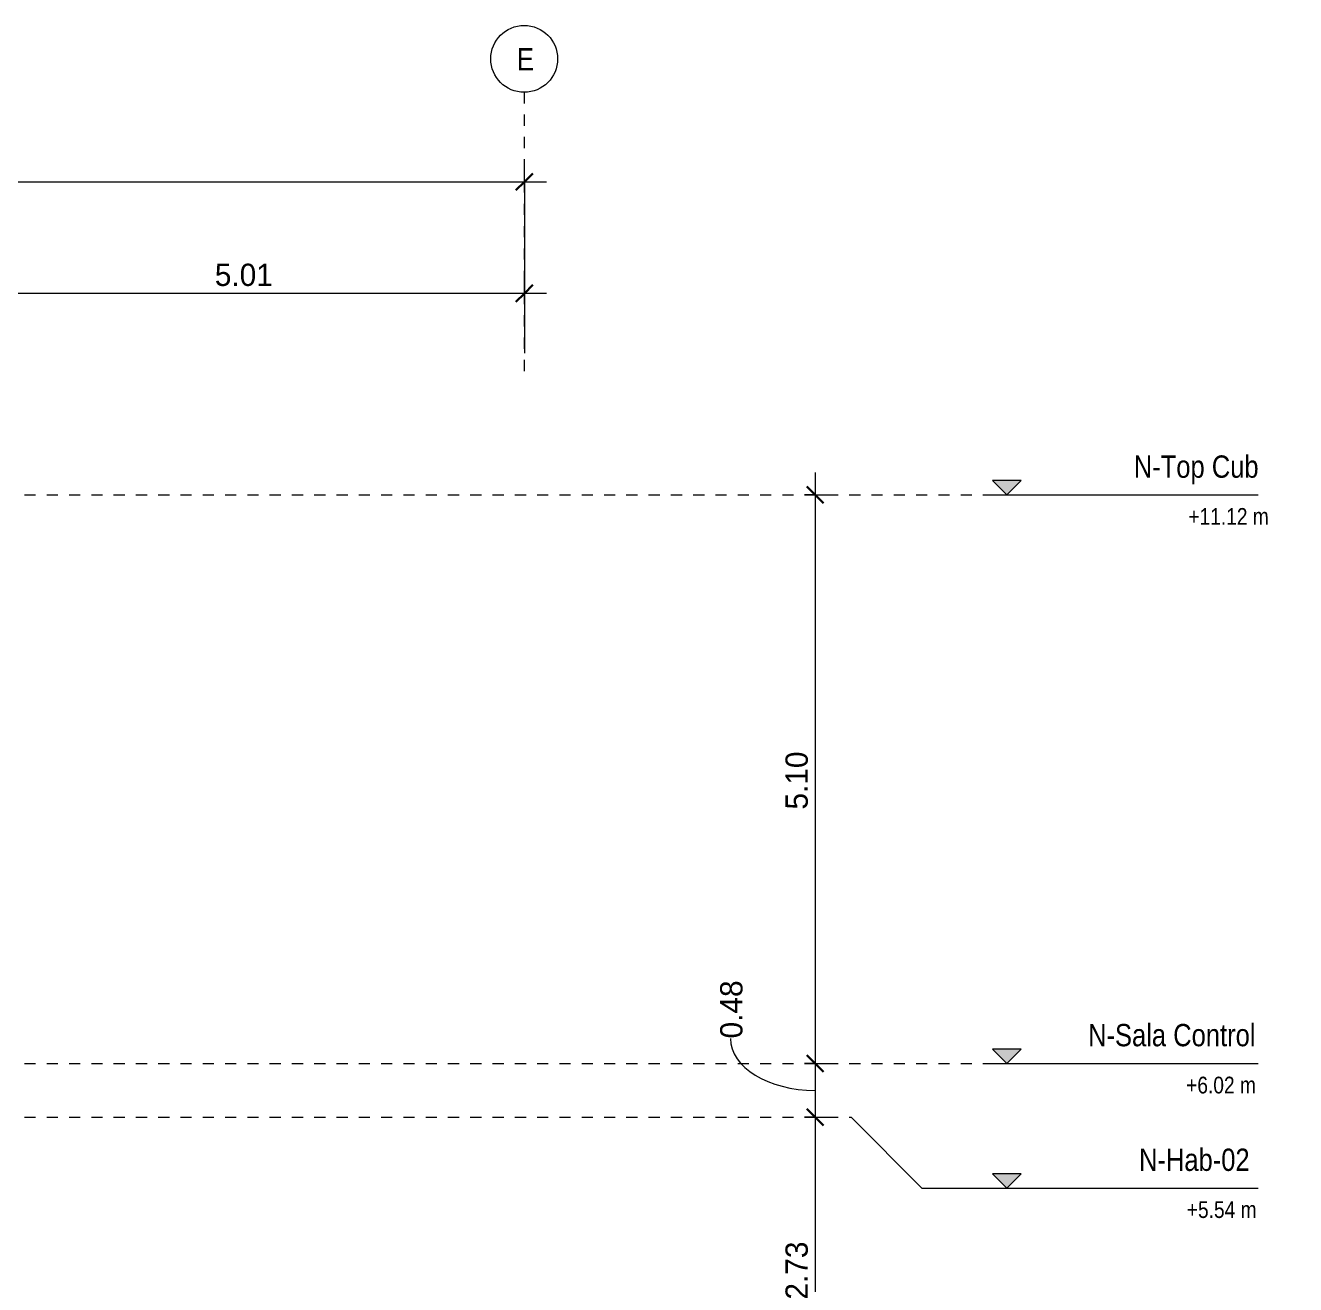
# Model space of a CAD drawing. Header units: metres. Extents: x -3 to 141, y -7 to 15.
# Drawn here: x 40.7 to 52.09, y 4.04 to 15.33 of the extents above; entities that cross this region are included whole.
import ezdxf

# ---------------------------------------------------------------- set-up
doc = ezdxf.new("R2010")
doc.units = ezdxf.units.M
doc.linetypes.add('Centre', pattern=[0.03175, 0.00635, -0.00475, 0.0159, -0.00475])
doc.linetypes.add('Grid Line', pattern=[0.022225, 0.0127, -0.003175, 0.003175, -0.003175])
for name, color, linetype, lineweight in [('A-ANNO-DIMS', 7, 'Continuous', 9), ('A-ANNO-DIMS-100', 7, 'Continuous', 9), ('A-FLOR-LEVL', 7, 'Continuous', 9), ('S-GRID', 7, 'Continuous', 9), ('S-GRID-IDEN', 7, 'Continuous', 9)]:
    doc.layers.add(name, color=color, linetype=linetype, lineweight=lineweight)
doc.styles.add('Century Gothic_1', font='GOTHIC.TTF', dxfattribs={"height": 0.2})
doc.styles.add('Saira Condensed', font='SairaCondensed-Regular.ttf', dxfattribs={"height": 0.2})
doc.styles.add('Saira Condensed_1', font='SairaCondensed-Regular.ttf', dxfattribs={"height": 0.15})
doc.dimstyles.new('FCA_N_Cotas_E100', dxfattribs={"dimscale": 0.3048, "dimtxt": 0.208834, "dimasz": 0.492126, "dimexe": 0.656168, "dimexo": 0.656168, "dimgap": 0.032808, "dimtad": 1, "dimrnd": 0.01, "dimzin": 0, "dimdsep": 46, "dimtxsty": 'Century Gothic_1', "dimblk1": 'OBLIQUE', "dimblk2": 'OBLIQUE', "dimsah": 1, "dimcen": 0.09, "dimdle": 0.656168, "dimazin": 2, "dimtfac": 1, "dimtdec": 4, "dimtix": 1, "dimtmove": 0, "dimatfit": 3, "dimfxl": 1, "dimtvp": 1, "dimtolj": 1, "dimtzin": 0, "dimarcsym": 2})
doc.dimstyles.new('FCA_N_Cotas_E100_1', dxfattribs={"dimscale": 0.3048, "dimtxt": 0.208834, "dimasz": 0.492126, "dimexe": 0.656168, "dimexo": 0.656168, "dimgap": 0.032808, "dimtad": 1, "dimrnd": 0.01, "dimzin": 0, "dimdsep": 46, "dimtxsty": 'Century Gothic_1', "dimblk1": 'OBLIQUE', "dimblk2": 'OBLIQUE', "dimsah": 1, "dimcen": 0.09, "dimdle": 0.656168, "dimazin": 2, "dimtfac": 1, "dimtdec": 4, "dimtix": 1, "dimtmove": 1, "dimatfit": 3, "dimfxl": 1, "dimtvp": 1, "dimtolj": 1, "dimtzin": 0, "dimarcsym": 2})

# ---------------------------------------------------------------- blocks, each defined once
blk = doc.blocks.new('Level - Con_Triangulo-1145791-Sección 02')
at = {"layer": 'A-FLOR-LEVL', "true_color": 0xe2e2e2}
blk.add_hatch(color=254, dxfattribs=at).paths.add_polyline_path([(22.366, 0.129), (22.238, 0), (22.109, 0.129)])
at = {"layer": 'A-FLOR-LEVL', "color": 253, "true_color": 0xaaaaaa}
for p, q in [((22.366, 0.129), (22.109, 0.129)), ((22.109, 0.129), (22.238, 0)), ((22.238, 0), (22.366, 0.129)), ((22.109, 0), (24.494, 0))]:
    blk.add_line(p, q, dxfattribs=at)
blk = doc.blocks.new('Grid - 3mm-1144979-Sección 02')
at = {"layer": 'S-GRID-IDEN', "color": 253, "true_color": 0xaaaaaa}
blk.add_circle((-5.916, 15.032), 0.3, dxfattribs=at)
blk = doc.blocks.new('DIMBLOCK1-Sección 02')
at = {"layer": 'A-ANNO-DIMS-100'}
for p, q in [((40.164, 12.929), (40.164, 13.129)), ((45.174, 12.929), (45.174, 13.129)), ((45.374, 12.929), (40.164, 12.929)), ((40.164, 12.929), (40.164, 12.392)), ((45.174, 12.929), (45.174, 12.392))]:
    blk.add_line(p, q, dxfattribs=at)
at = {"layer": 'A-ANNO-DIMS-100', "lineweight": 35}
for p, q in [((40.164, 12.929), (40.239, 13.004)), ((45.174, 12.929), (45.249, 13.004)), ((40.164, 12.929), (40.089, 12.854)), ((45.174, 12.929), (45.099, 12.854))]:
    blk.add_line(p, q, dxfattribs=at)
at = {"layer": 'A-ANNO-DIMS-100', "color": 0, "insert": (42.397, 13.195), "char_height": 0.2, "width": 0.65236, "attachment_point": 1, "line_spacing_factor": 0.984502, "style": 'Century Gothic_1'}
blk.add_mtext('5.01', dxfattribs=at)
blk = doc.blocks.new('_Oblique')
at = {"color": 0, "linetype": 'ByBlock', "lineweight": -2}
blk.add_line((-0.5, -0.5), (0.5, 0.5), dxfattribs=at)
blk = doc.blocks.new('DIMBLOCK5-Sección 02')
at = {"layer": 'A-ANNO-DIMS-100'}
for p, q in [((21.35, 13.929), (21.35, 14.129)), ((45.174, 13.929), (45.174, 14.129)), ((21.15, 13.929), (45.374, 13.929)), ((21.35, 13.929), (21.35, 12.392)), ((45.174, 13.929), (45.174, 12.392))]:
    blk.add_line(p, q, dxfattribs=at)
at = {"layer": 'A-ANNO-DIMS-100', "lineweight": 35}
for p, q in [((21.35, 13.929), (21.275, 13.854)), ((21.35, 13.929), (21.425, 14.004)), ((45.174, 13.929), (45.099, 13.854)), ((45.174, 13.929), (45.249, 14.004))]:
    blk.add_line(p, q, dxfattribs=at)
at = {"layer": 'A-ANNO-DIMS-100', "color": 0, "insert": (32.912, 14.195), "char_height": 0.2, "width": 0.83931, "attachment_point": 1, "line_spacing_factor": 0.984502, "style": 'Century Gothic_1'}
blk.add_mtext('23.82', dxfattribs=at)
blk = doc.blocks.new('DIMBLOCK6-Sección 02')
at = {"layer": 'A-ANNO-DIMS-100'}
for p, q in [((47.783, 11.321), (47.783, 6.021)), ((47.783, 11.121), (47.689, 11.121)), ((47.783, 11.121), (47.983, 11.121)), ((47.783, 6.021), (47.689, 6.021)), ((47.783, 6.021), (47.983, 6.021))]:
    blk.add_line(p, q, dxfattribs=at)
at = {"layer": 'A-ANNO-DIMS-100', "lineweight": 35}
for p, q in [((47.783, 11.121), (47.708, 11.196)), ((47.783, 11.121), (47.858, 11.046)), ((47.783, 6.021), (47.708, 6.096)), ((47.783, 6.021), (47.858, 5.946))]:
    blk.add_line(p, q, dxfattribs=at)
at = {"layer": 'A-ANNO-DIMS-100', "color": 0, "insert": (47.517, 8.299), "char_height": 0.2, "width": 0.65236, "attachment_point": 1, "rotation": 90, "line_spacing_factor": 0.984502, "style": 'Century Gothic_1'}
blk.add_mtext('5.10', dxfattribs=at)
blk = doc.blocks.new('DIMBLOCK7-Sección 02')
at = {"layer": 'A-ANNO-DIMS-100', "lineweight": 35}
for p, q in [((47.783, 6.021), (47.708, 6.096)), ((47.783, 6.021), (47.858, 5.946)), ((47.783, 5.539), (47.708, 5.614)), ((47.783, 5.539), (47.858, 5.464))]:
    blk.add_line(p, q, dxfattribs=at)
at = {"layer": 'A-ANNO-DIMS-100'}
for p, q in [((47.783, 6.021), (47.689, 6.021)), ((47.783, 6.021), (47.783, 5.539)), ((47.783, 6.021), (47.983, 6.021)), ((47.783, 5.539), (47.689, 5.539)), ((47.783, 5.539), (47.983, 5.539))]:
    blk.add_line(p, q, dxfattribs=at)
blk.add_ellipse((47.783, 6.246), major_axis=(0.76, 0), ratio=0.612958, start_param=3.141593, end_param=4.712389, dxfattribs=at)
at = {"layer": 'A-ANNO-DIMS-100', "color": 0, "insert": (46.931, 6.246), "char_height": 0.2, "width": 0.65236, "attachment_point": 1, "rotation": 90, "line_spacing_factor": 0.984502, "style": 'Century Gothic_1'}
blk.add_mtext('0.48', dxfattribs=at)
blk = doc.blocks.new('DIMBLOCK8-Sección 02')
at = {"layer": 'A-ANNO-DIMS-100', "lineweight": 35}
for p, q in [((47.783, 5.539), (47.708, 5.614)), ((47.783, 5.539), (47.858, 5.464)), ((47.783, 2.812), (47.708, 2.887)), ((47.783, 2.812), (47.858, 2.737))]:
    blk.add_line(p, q, dxfattribs=at)
at = {"layer": 'A-ANNO-DIMS-100'}
for p, q in [((47.783, 5.539), (47.689, 5.539)), ((47.783, 5.539), (47.783, 2.812)), ((47.783, 5.539), (47.983, 5.539)), ((47.783, 2.812), (47.689, 2.812)), ((47.783, 2.812), (47.983, 2.812))]:
    blk.add_line(p, q, dxfattribs=at)
at = {"layer": 'A-ANNO-DIMS-100', "color": 0, "insert": (47.517, 3.904), "char_height": 0.2, "width": 0.65236, "attachment_point": 1, "rotation": 90, "line_spacing_factor": 0.984502, "style": 'Century Gothic_1'}
blk.add_mtext('2.73', dxfattribs=at)

msp = doc.modelspace()

# ---------------------------------------------------------------- linework, layer by layer
at = {"layer": 'A-FLOR-LEVL', "color": 253, "linetype": 'Centre', "true_color": 0xaaaaaa}
for p, q in [((18.489, 11.121), (49.375, 11.121)), ((18.489, 6.021), (49.375, 6.021)), ((18.489, 5.539), (48.105, 5.539))]:
    msp.add_line(p, q, dxfattribs=at)
at = {"layer": 'A-FLOR-LEVL', "color": 253, "true_color": 0xaaaaaa}
for p, q in [((48.105, 5.539), (48.74, 4.904)), ((48.74, 4.904), (49.375, 4.904))]:
    msp.add_line(p, q, dxfattribs=at)
at = {"layer": 'S-GRID', "color": 254, "linetype": 'Grid Line', "true_color": 0xd4d4d4}
msp.add_line((45.174, 12.232), (45.174, 14.732), dxfattribs=at)

# ---------------------------------------------------------------- block references
at = {"layer": 'A-FLOR-LEVL', "color": 253, "true_color": 0xaaaaaa}
for p in [(27.265, 11.121), (27.265, 6.021), (27.265, 4.904)]:
    msp.add_blockref('Level - Con_Triangulo-1145791-Sección 02', p, dxfattribs=at)
at = {"layer": 'S-GRID-IDEN', "color": 253, "true_color": 0xaaaaaa}
msp.add_blockref('Grid - 3mm-1144979-Sección 02', (51.089, 0), dxfattribs=at)

# ---------------------------------------------------------------- texts
at = {"layer": 'A-FLOR-LEVL', "color": 9, "true_color": 0xb7b7b7, "char_height": 0.15, "attachment_point": 1, "style": 'Saira Condensed_1', "bg_fill": 3, "box_fill_scale": 1.25, "bg_fill_color": 256, "bg_fill_true_color": 13158600, "bg_fill_transparency": 0}
for s, insert, width in [('+11.12 m', (51.132, 11.003), 0.72152), ('+6.02 m', (51.112, 5.903), 0.74557), ('+5.54 m', (51.118, 4.786), 0.73755)]:
    msp.add_mtext(s, dxfattribs=dict(at, insert=insert, width=width))
at = {"layer": 'S-GRID-IDEN', "color": 253, "true_color": 0xaaaaaa, "insert": (45.108, 15.129), "char_height": 0.2, "width": 0.15232, "attachment_point": 1, "style": 'Saira Condensed'}
msp.add_mtext('E', dxfattribs=at)

# ---------------------------------------------------------------- dimensions: what is measured, and where the dimension line sits
at = {"layer": 'A-ANNO-DIMS'}
for base, p1, p2, override, picture, middle in [((45.174, 13.929), (21.35, 12.192), (45.174, 12.192), {"dimpost": '<>', "dimfxl": 23.823665}, 'DIMBLOCK5-Sección 02', (33.262, 14.044)), ((40.164, 12.929), (45.174, 12.192), (40.164, 12.192), {"dimpost": '<>', "dimfxl": 5.009375}, 'DIMBLOCK1-Sección 02', (42.669, 13.044))]:
    dim = msp.add_linear_dim(base=base, p1=p1, p2=p2, dimstyle='FCA_N_Cotas_E100', override=override, dxfattribs=at)
    dim.commit()
    dim.dimension.update_dxf_attribs({"geometry": picture, "text_midpoint": middle})
for base, p1, p2, override, picture, middle in [((47.783, 6.021), (47.889, 11.121), (47.889, 6.021), {"dimpost": '<>', "dimfxl": 5.099811}, 'DIMBLOCK6-Sección 02', (47.668, 8.571)), ((47.783, 2.812), (47.889, 5.539), (47.889, 2.812), {"dimpost": '<>', "dimfxl": 2.72645}, 'DIMBLOCK8-Sección 02', (47.668, 4.176))]:
    dim = msp.add_linear_dim(base=base, p1=p1, p2=p2, angle=90, dimstyle='FCA_N_Cotas_E100', override=override, dxfattribs=at)
    dim.commit()
    dim.dimension.update_dxf_attribs({"geometry": picture, "text_midpoint": middle})
dim = msp.add_linear_dim(base=(47.783, 5.539), p1=(47.889, 6.021), p2=(47.889, 5.539), angle=90, dimstyle='FCA_N_Cotas_E100_1', override={"dimpost": '<>', "dimfxl": 0.482329}, dxfattribs=at)
dim.commit()
dim.dimension.update_dxf_attribs({"geometry": 'DIMBLOCK7-Sección 02', "text_midpoint": (47.064, 6.572), "dimtype": 160, "text_rotation": 90})

# ---------------------------------------------------------------- next in the draw order: texts
at = {"layer": 'A-FLOR-LEVL', "color": 9, "true_color": 0xb7b7b7, "char_height": 0.2, "attachment_point": 1, "style": 'Saira Condensed', "bg_fill": 3, "box_fill_scale": 1.25, "bg_fill_color": 256, "bg_fill_true_color": 13158600, "bg_fill_transparency": 0}
for s, insert, width in [('N-Top Cub', (50.642, 11.475), 1.31477), ('N-Sala Control', (50.232, 6.376), 1.81181), ('N-Hab-02', (50.689, 5.258), 1.25865)]:
    msp.add_mtext(s, dxfattribs=dict(at, insert=insert, width=width))

doc.saveas('drawing.dxf')
